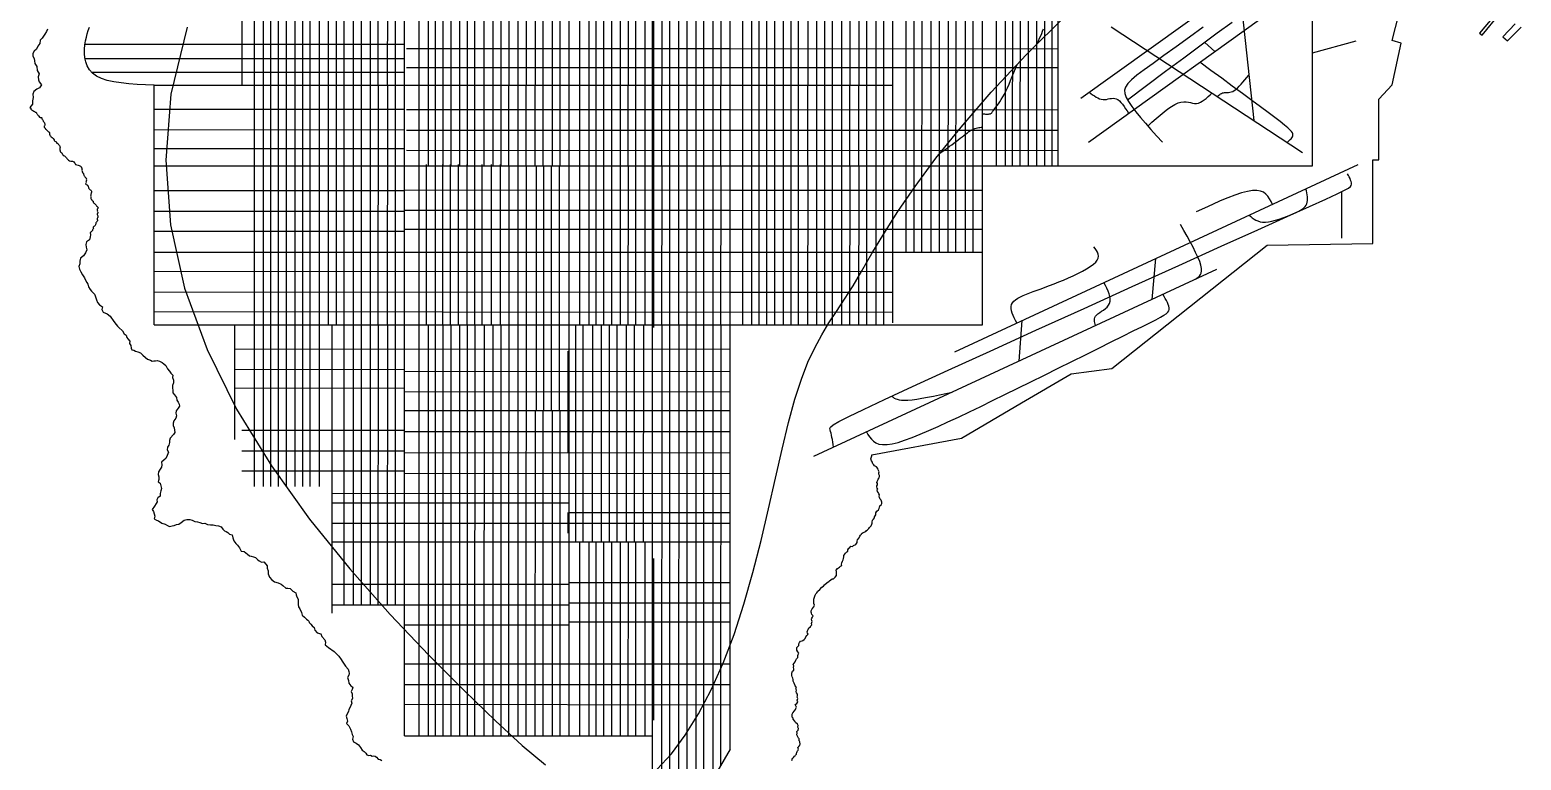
# Model space of a CAD drawing. Extents: x -15455 to 10897, y -24374 to 16165.
# Drawn here: x -9923 to 1920, y -10786 to -4986 of the extents above; entities that cross this region are included whole.
import ezdxf

# ---------------------------------------------------------------- set-up
doc = ezdxf.new("R2010")
doc.units = 0
doc.header["$MEASUREMENT"] = 0
for name, color, linetype in [('AIRPORT', 7, 'CONTINUOUS'), ('COASTLINE', 7, 'CONTINUOUS'), ('HIGHWAY', 7, 'CONTINUOUS'), ('STREETS-SPRAWL-12M', 7, 'CONTINUOUS'), ('STREETS-SPRAWL-20M', 7, 'CONTINUOUS')]:
    doc.layers.add(name, color=color, linetype=linetype)

msp = doc.modelspace()

# ---------------------------------------------------------------- linework, layer by layer
at = {"layer": 'AIRPORT', "color": 251, "linetype": 'CONTINUOUS'}
for p, q in [((-1577, -5529), (127, -4306)), ((-1517, -5879), (187, -4656)), ((-319, -4626), (-204, -5706)), ((-1336, -4961), (183, -5961)), ((-604, -4964), (-714, -5044)), ((-375, -4929), (-493, -5013)), ((-714, -5044), (-819, -5120)), ((-493, -5013), (-622, -5108)), ((-593, -5086), (-512, -5158)), ((-917, -5190), (-1003, -5252)), ((-819, -5120), (-917, -5190)), ((-760, -5210), (-905, -5318)), ((-622, -5108), (-760, -5210)), ((-1075, -5304), (-1131, -5347)), ((-1003, -5252), (-1075, -5304)), ((-905, -5318), (-1054, -5431)), ((-544, -5308), (-632, -5244)), ((-458, -5371), (-544, -5308)), ((-1223, -5440), (-1230, -5466)), ((-1204, -5413), (-1223, -5440)), ((-1054, -5431), (-1205, -5545)), ((-1174, -5382), (-1204, -5413)), ((-1131, -5347), (-1174, -5382)), ((-374, -5433), (-458, -5371)), ((-293, -5491), (-374, -5433)), ((-347, -5459), (-333, -5448)), ((-333, -5448), (-319, -5434)), ((-319, -5434), (-304, -5418)), ((-304, -5418), (-289, -5401)), ((-289, -5401), (-274, -5383)), ((-274, -5383), (-258, -5365)), ((-258, -5365), (-242, -5345)), ((-1511, -5481), (-1497, -5492)), ((-1497, -5492), (-1483, -5502)), ((-1483, -5502), (-1469, -5511)), ((-1469, -5511), (-1455, -5520)), ((-1455, -5520), (-1441, -5527)), ((-1441, -5527), (-1428, -5533)), ((-1428, -5533), (-1414, -5537)), ((-1414, -5537), (-1400, -5540)), ((-1400, -5540), (-1387, -5539)), ((-1387, -5539), (-1373, -5538)), ((-1373, -5538), (-1360, -5535)), ((-1360, -5535), (-1347, -5532)), ((-1347, -5532), (-1334, -5530)), ((-1334, -5530), (-1321, -5529)), ((-1321, -5529), (-1308, -5530)), ((-1308, -5530), (-1296, -5533)), ((-1296, -5533), (-1283, -5540)), ((-1283, -5540), (-1271, -5550)), ((-1271, -5550), (-1258, -5563)), ((-1258, -5563), (-1246, -5577)), ((-1230, -5466), (-1228, -5492)), ((-1228, -5492), (-1217, -5522)), ((-1217, -5522), (-1198, -5556)), ((-1198, -5556), (-1172, -5594)), ((-805, -5566), (-782, -5560)), ((-782, -5560), (-760, -5557)), ((-760, -5557), (-741, -5558)), ((-741, -5558), (-723, -5560)), ((-723, -5560), (-705, -5564)), ((-705, -5564), (-689, -5567)), ((-643, -5567), (-627, -5561)), ((-627, -5561), (-612, -5552)), ((-612, -5552), (-597, -5542)), ((-597, -5542), (-582, -5530)), ((-582, -5530), (-566, -5516)), ((-566, -5516), (-551, -5502)), ((-551, -5502), (-536, -5488)), ((-494, -5515), (-487, -5510)), ((-487, -5510), (-480, -5504)), ((-480, -5504), (-474, -5499)), ((-474, -5499), (-467, -5495)), ((-467, -5495), (-460, -5491)), ((-460, -5491), (-452, -5487)), ((-452, -5487), (-445, -5485)), ((-445, -5485), (-437, -5483)), ((-437, -5483), (-429, -5483)), ((-429, -5483), (-421, -5483)), ((-421, -5483), (-412, -5483)), ((-412, -5483), (-403, -5483)), ((-403, -5483), (-393, -5482)), ((-393, -5482), (-382, -5479)), ((-382, -5479), (-371, -5475)), ((-371, -5475), (-359, -5469)), ((-359, -5469), (-347, -5459)), ((-218, -5547), (-293, -5491)), ((-149, -5597), (-218, -5547)), ((-1246, -5577), (-1233, -5594)), ((-1233, -5594), (-1221, -5612)), ((-1221, -5612), (-1209, -5630)), ((-1209, -5630), (-1197, -5649)), ((-1172, -5594), (-1141, -5636)), ((-1141, -5636), (-1104, -5681)), ((-1104, -5681), (-1063, -5728)), ((-979, -5691), (-947, -5663)), ((-947, -5663), (-916, -5637)), ((-916, -5637), (-886, -5614)), ((-886, -5614), (-857, -5594)), ((-857, -5594), (-830, -5578)), ((-830, -5578), (-805, -5566)), ((-689, -5567), (-673, -5570)), ((-673, -5570), (-658, -5570)), ((-658, -5570), (-643, -5567)), ((-88, -5643), (-149, -5597)), ((-36, -5682), (-88, -5643)), ((7, -5715), (-36, -5682)), ((-1063, -5728), (-1020, -5778)), ((-1045, -5750), (-1012, -5720)), ((-1020, -5778), (-975, -5828)), ((-1012, -5720), (-979, -5691)), ((41, -5742), (7, -5715)), ((66, -5763), (41, -5742)), ((84, -5780), (66, -5763)), ((97, -5793), (84, -5780)), ((104, -5804), (97, -5793)), ((-975, -5828), (-928, -5879)), ((61, -5881), (70, -5873)), ((70, -5873), (78, -5866)), ((78, -5866), (86, -5858)), ((86, -5858), (93, -5851)), ((93, -5851), (99, -5843)), ((99, -5843), (103, -5836)), ((103, -5836), (107, -5828)), ((108, -5813), (104, -5804)), ((107, -5828), (108, -5821)), ((108, -5821), (108, -5813)), ((-2577, -7542), (625, -6056)), ((548, -6142), (541, -6129)), ((555, -6154), (548, -6142)), ((561, -6167), (555, -6154)), ((-254, -6269), (-301, -6281)), ((-213, -6262), (-254, -6269)), ((-178, -6261), (-213, -6262)), ((-150, -6266), (-178, -6261)), ((-126, -6276), (-150, -6266)), ((-107, -6291), (-126, -6276)), ((214, -6265), (211, -6248)), ((217, -6281), (214, -6265)), ((460, -6288), (518, -6260)), ((493, -6272), (493, -6641)), ((518, -6260), (550, -6242)), ((550, -6242), (566, -6230)), ((566, -6179), (561, -6167)), ((570, -6190), (566, -6179)), ((566, -6230), (571, -6221)), ((572, -6201), (570, -6190)), ((571, -6221), (573, -6212)), ((573, -6212), (572, -6201)), ((-532, -6372), (-596, -6401)), ((-469, -6345), (-532, -6372)), ((-410, -6320), (-469, -6345)), ((-353, -6299), (-410, -6320)), ((-301, -6281), (-353, -6299)), ((-91, -6308), (-107, -6291)), ((-78, -6328), (-91, -6308)), ((-66, -6350), (-78, -6328)), ((-55, -6372), (-66, -6350)), ((62, -6469), (239, -6389)), ((194, -6400), (204, -6390)), ((204, -6390), (212, -6379)), ((212, -6379), (217, -6368)), ((220, -6297), (217, -6281)), ((217, -6368), (221, -6355)), ((222, -6313), (220, -6297)), ((221, -6355), (223, -6342)), ((223, -6328), (222, -6313)), ((223, -6342), (223, -6328)), ((239, -6389), (370, -6330)), ((370, -6330), (460, -6288)), ((-596, -6401), (-661, -6431)), ((-240, -6458), (-227, -6468)), ((-227, -6468), (-215, -6479)), ((-215, -6479), (-201, -6489)), ((-201, -6489), (-187, -6497)), ((-187, -6497), (-171, -6504)), ((-171, -6574), (62, -6469)), ((-171, -6504), (-153, -6510)), ((-153, -6510), (-134, -6513)), ((-134, -6513), (-111, -6513)), ((-111, -6513), (-86, -6511)), ((-86, -6511), (-59, -6505)), ((-59, -6505), (-31, -6498)), ((-31, -6498), (-2, -6489)), ((-2, -6489), (27, -6480)), ((27, -6480), (56, -6469)), ((56, -6469), (83, -6458)), ((83, -6458), (108, -6447)), ((108, -6447), (130, -6437)), ((130, -6437), (150, -6428)), ((150, -6428), (167, -6418)), ((167, -6418), (182, -6409)), ((182, -6409), (194, -6400)), ((-759, -6579), (-785, -6532)), ((-733, -6625), (-759, -6579)), ((-708, -6670), (-733, -6625)), ((-462, -6705), (-171, -6574)), ((-1463, -6723), (-1473, -6709)), ((-1453, -6738), (-1463, -6723)), ((-1445, -6752), (-1453, -6738)), ((-799, -6858), (-462, -6705)), ((-685, -6713), (-708, -6670)), ((-665, -6754), (-685, -6713)), ((-1531, -6885), (-1502, -6866)), ((-1502, -6866), (-1477, -6848)), ((-1477, -6848), (-1458, -6831)), ((-1458, -6831), (-1446, -6814)), ((-1446, -6814), (-1439, -6798)), ((-1439, -6767), (-1445, -6752)), ((-1437, -6782), (-1439, -6767)), ((-1439, -6798), (-1437, -6782)), ((-1168, -7025), (-799, -6858)), ((-983, -6802), (-1013, -7127)), ((-647, -6791), (-665, -6754)), ((-633, -6825), (-647, -6791)), ((-624, -6855), (-633, -6825)), ((-619, -6880), (-624, -6855)), ((-3698, -8372), (-496, -6887)), ((-1752, -6988), (-1715, -6973)), ((-1715, -6973), (-1676, -6956)), ((-1676, -6956), (-1638, -6939)), ((-1638, -6939), (-1600, -6921)), ((-1600, -6921), (-1564, -6903)), ((-1564, -6903), (-1531, -6885)), ((-667, -6966), (-655, -6959)), ((-655, -6959), (-644, -6951)), ((-644, -6951), (-634, -6942)), ((-634, -6942), (-626, -6930)), ((-626, -6930), (-620, -6917)), ((-620, -6917), (-618, -6900)), ((-618, -6900), (-619, -6880)), ((-2057, -7107), (-2034, -7096)), ((-2034, -7096), (-2009, -7086)), ((-2009, -7086), (-1982, -7075)), ((-1982, -7075), (-1954, -7064)), ((-1954, -7064), (-1924, -7053)), ((-1924, -7053), (-1892, -7042)), ((-1892, -7042), (-1859, -7029)), ((-1859, -7029), (-1825, -7016)), ((-1825, -7016), (-1789, -7003)), ((-1789, -7003), (-1752, -6988)), ((-1551, -7198), (-1168, -7025)), ((-1382, -7016), (-1393, -6993)), ((-1371, -7038), (-1382, -7016)), ((-1361, -7061), (-1371, -7038)), ((-1353, -7082), (-1361, -7061)), ((-1347, -7103), (-1353, -7082)), ((-1344, -7123), (-1347, -7103)), ((-915, -7103), (-925, -7086)), ((-906, -7119), (-915, -7103)), ((-2131, -7183), (-2127, -7168)), ((-2131, -7200), (-2131, -7183)), ((-2128, -7217), (-2131, -7200)), ((-2122, -7235), (-2128, -7217)), ((-2127, -7168), (-2120, -7154)), ((-2120, -7154), (-2109, -7141)), ((-2109, -7141), (-2095, -7129)), ((-2095, -7129), (-2077, -7117)), ((-2077, -7117), (-2057, -7107)), ((-1933, -7371), (-1551, -7198)), ((-1427, -7231), (-1412, -7221)), ((-1412, -7221), (-1396, -7211)), ((-1396, -7211), (-1381, -7199)), ((-1381, -7199), (-1367, -7187)), ((-1367, -7187), (-1356, -7173)), ((-1356, -7173), (-1348, -7158)), ((-1348, -7158), (-1344, -7141)), ((-1344, -7141), (-1344, -7123)), ((-896, -7136), (-906, -7119)), ((-889, -7151), (-896, -7136)), ((-882, -7166), (-889, -7151)), ((-885, -7228), (-878, -7217)), ((-877, -7181), (-882, -7166)), ((-878, -7217), (-875, -7206)), ((-875, -7194), (-877, -7181)), ((-875, -7206), (-875, -7194)), ((-2115, -7254), (-2122, -7235)), ((-2106, -7274), (-2115, -7254)), ((-2096, -7294), (-2106, -7274)), ((-2085, -7314), (-2096, -7294)), ((-2045, -7295), (-2069, -7617)), ((-1469, -7292), (-1468, -7281)), ((-1468, -7302), (-1469, -7292)), ((-1468, -7281), (-1466, -7271)), ((-1466, -7313), (-1468, -7302)), ((-1466, -7271), (-1460, -7261)), ((-1463, -7323), (-1466, -7313)), ((-1459, -7334), (-1463, -7323)), ((-1460, -7261), (-1452, -7251)), ((-1452, -7251), (-1441, -7241)), ((-1441, -7241), (-1427, -7231)), ((-1160, -7377), (-1088, -7341)), ((-1088, -7341), (-1029, -7312)), ((-1029, -7312), (-981, -7288)), ((-981, -7288), (-945, -7268)), ((-945, -7268), (-917, -7253)), ((-917, -7253), (-898, -7240)), ((-898, -7240), (-885, -7228)), ((-2298, -7537), (-1933, -7371)), ((-1335, -7464), (-1243, -7418)), ((-1243, -7418), (-1160, -7377)), ((-2630, -7689), (-2298, -7537)), ((-1648, -7619), (-1539, -7566)), ((-1539, -7566), (-1435, -7514)), ((-1435, -7514), (-1335, -7464)), ((-2913, -7819), (-2630, -7689)), ((-1866, -7728), (-1757, -7674)), ((-1757, -7674), (-1648, -7619)), ((-2077, -7832), (-1973, -7781)), ((-1973, -7781), (-1866, -7728)), ((-3302, -8000), (-3136, -7922)), ((-3136, -7922), (-2913, -7819)), ((-3077, -7897), (-3068, -7903)), ((-3068, -7903), (-3058, -7910)), ((-3058, -7910), (-3047, -7915)), ((-3047, -7915), (-3034, -7920)), ((-3034, -7920), (-3019, -7924)), ((-3019, -7924), (-3000, -7926)), ((-3000, -7926), (-2977, -7927)), ((-2977, -7927), (-2950, -7926)), ((-2950, -7926), (-2917, -7923)), ((-2917, -7923), (-2880, -7918)), ((-2880, -7918), (-2839, -7911)), ((-2839, -7911), (-2795, -7903)), ((-2795, -7903), (-2748, -7894)), ((-2748, -7894), (-2699, -7884)), ((-2699, -7884), (-2649, -7873)), ((-2649, -7873), (-2598, -7862)), ((-2371, -7976), (-2277, -7930)), ((-2277, -7930), (-2179, -7882)), ((-2179, -7882), (-2077, -7832)), ((-3420, -8057), (-3302, -8000)), ((-2549, -8061), (-2462, -8019)), ((-2462, -8019), (-2371, -7976)), ((-3570, -8153), (-3565, -8141)), ((-3567, -8163), (-3570, -8153)), ((-3564, -8175), (-3567, -8163)), ((-3565, -8141), (-3543, -8123)), ((-3543, -8123), (-3498, -8097)), ((-3498, -8097), (-3420, -8057)), ((-2853, -8198), (-2784, -8169)), ((-2784, -8169), (-2710, -8136)), ((-2710, -8136), (-2632, -8100)), ((-2632, -8100), (-2549, -8061)), ((-3560, -8189), (-3564, -8175)), ((-3557, -8205), (-3560, -8189)), ((-3553, -8222), (-3557, -8205)), ((-3550, -8240), (-3553, -8222)), ((-3547, -8260), (-3550, -8240)), ((-3544, -8279), (-3547, -8260)), ((-3541, -8299), (-3544, -8279)), ((-3280, -8178), (-3268, -8199)), ((-3268, -8199), (-3255, -8218)), ((-3255, -8218), (-3240, -8236)), ((-3240, -8236), (-3224, -8252)), ((-3224, -8252), (-3204, -8265)), ((-3204, -8265), (-3180, -8275)), ((-3180, -8275), (-3151, -8279)), ((-3151, -8279), (-3116, -8279)), ((-3116, -8279), (-3075, -8273)), ((-3075, -8273), (-3028, -8262)), ((-3028, -8262), (-2976, -8245)), ((-2976, -8245), (-2917, -8224)), ((-2917, -8224), (-2853, -8198))]:
    msp.add_line(p, q, dxfattribs=at)
at = {"layer": 'COASTLINE', "color": 7, "linetype": 'CONTINUOUS'}
for points in [[(1859, -4689), (1589, -5012), (1610, -5029), (1881, -4697)], [(-3237, -8360), (-2524, -8229), (-2049, -7948), (-1653, -7717), (-1330, -7676), (-98, -6697), (741, -6684), (741, -6017), (791, -6018), (790, -5690), (790, -5537), (895, -5423), (966, -5092), (895, -5071), (977, -4751)], [(1872, -4937), (1775, -5041), (1812, -5072), (1920, -4965)], [(-9783, -4980), (-9791, -5000), (-9805, -5021), (-9825, -5051), (-9841, -5068), (-9844, -5095), (-9859, -5116), (-9869, -5139), (-9888, -5155), (-9898, -5174), (-9898, -5194), (-9889, -5214), (-9886, -5232), (-9884, -5252), (-9867, -5277), (-9864, -5310), (-9850, -5336), (-9858, -5359), (-9855, -5382), (-9849, -5400), (-9831, -5422), (-9845, -5446), (-9867, -5456), (-9891, -5475), (-9898, -5498), (-9896, -5523), (-9903, -5549), (-9903, -5575), (-9923, -5602), (-9916, -5608), (-9915, -5615), (-9910, -5620), (-9905, -5623), (-9898, -5626), (-9891, -5631), (-9885, -5635), (-9880, -5639), (-9876, -5639), (-9873, -5641), (-9870, -5645), (-9869, -5647), (-9868, -5651), (-9865, -5655), (-9862, -5659), (-9860, -5663), (-9857, -5665), (-9854, -5668), (-9852, -5670), (-9850, -5672), (-9850, -5674), (-9849, -5676), (-9848, -5677), (-9846, -5679), (-9844, -5680), (-9840, -5681), (-9838, -5682), (-9835, -5682), (-9833, -5682), (-9830, -5683), (-9828, -5686), (-9827, -5688), (-9827, -5693), (-9823, -5698), (-9821, -5703), (-9817, -5709), (-9816, -5712), (-9813, -5716), (-9809, -5721), (-9807, -5724), (-9807, -5728), (-9805, -5733), (-9805, -5737), (-9803, -5740), (-9805, -5744), (-9806, -5747), (-9809, -5751), (-9810, -5755), (-9809, -5758), (-9808, -5760), (-9807, -5762), (-9804, -5764), (-9803, -5766), (-9802, -5768), (-9800, -5771), (-9796, -5774), (-9791, -5779), (-9787, -5782), (-9782, -5789), (-9777, -5792), (-9776, -5795), (-9773, -5797), (-9770, -5799), (-9768, -5800), (-9768, -5803), (-9768, -5805), (-9767, -5808), (-9768, -5811), (-9767, -5814), (-9767, -5817), (-9765, -5820), (-9764, -5822), (-9763, -5824), (-9762, -5826), (-9759, -5829), (-9757, -5833), (-9755, -5835), (-9754, -5836), (-9752, -5837), (-9749, -5838), (-9747, -5840), (-9745, -5842), (-9740, -5846), (-9736, -5850), (-9734, -5854), (-9731, -5857), (-9730, -5861), (-9731, -5864), (-9724, -5869), (-9717, -5872), (-9715, -5879), (-9709, -5887), (-9704, -5888), (-9699, -5892), (-9694, -5896), (-9692, -5898), (-9688, -5905), (-9684, -5909), (-9684, -5915), (-9682, -5921), (-9685, -5927), (-9686, -5934), (-9686, -5940), (-9682, -5947), (-9681, -5952), (-9676, -5958), (-9670, -5964), (-9666, -5971), (-9661, -5976), (-9657, -5983), (-9647, -5987), (-9637, -5998), (-9633, -6003), (-9629, -6007), (-9625, -6012), (-9616, -6021), (-9607, -6027), (-9598, -6029), (-9591, -6029), (-9583, -6030), (-9574, -6034), (-9569, -6041), (-9562, -6048), (-9559, -6055), (-9549, -6059), (-9539, -6060), (-9531, -6062), (-9520, -6069), (-9517, -6072), (-9514, -6075), (-9514, -6078), (-9511, -6083), (-9511, -6087), (-9510, -6091), (-9510, -6095), (-9508, -6099), (-9509, -6104), (-9507, -6109), (-9506, -6115), (-9508, -6120), (-9502, -6122), (-9498, -6128), (-9496, -6132), (-9493, -6137), (-9493, -6141), (-9491, -6146), (-9490, -6149), (-9487, -6152), (-9482, -6158), (-9478, -6162), (-9474, -6167), (-9475, -6172), (-9473, -6177), (-9473, -6182), (-9475, -6186), (-9476, -6191), (-9478, -6195), (-9476, -6200), (-9478, -6205), (-9480, -6209), (-9475, -6214), (-9468, -6218), (-9465, -6221), (-9461, -6224), (-9460, -6230), (-9458, -6236), (-9457, -6241), (-9455, -6246), (-9451, -6249), (-9449, -6252), (-9445, -6257), (-9439, -6259), (-9436, -6262), (-9433, -6266), (-9433, -6271), (-9432, -6275), (-9434, -6278), (-9436, -6281), (-9437, -6285), (-9438, -6290), (-9438, -6294), (-9438, -6298), (-9438, -6302), (-9440, -6307), (-9439, -6312), (-9439, -6316), (-9439, -6321), (-9439, -6326), (-9436, -6331), (-9431, -6335), (-9430, -6338), (-9427, -6340), (-9425, -6344), (-9421, -6347), (-9421, -6351), (-9420, -6355), (-9417, -6359), (-9411, -6363), (-9408, -6369), (-9401, -6373), (-9398, -6376), (-9396, -6379), (-9393, -6383), (-9393, -6385), (-9389, -6388), (-9385, -6392), (-9382, -6395), (-9381, -6397), (-9382, -6402), (-9383, -6405), (-9387, -6411), (-9388, -6416), (-9386, -6421), (-9387, -6426), (-9385, -6430), (-9382, -6434), (-9381, -6438), (-9383, -6442), (-9387, -6446), (-9387, -6452), (-9385, -6457), (-9383, -6462), (-9382, -6466), (-9384, -6471), (-9384, -6475), (-9385, -6479), (-9387, -6483), (-9388, -6487), (-9388, -6491), (-9386, -6494), (-9385, -6498), (-9386, -6502), (-9389, -6506), (-9390, -6509), (-9393, -6514), (-9398, -6519), (-9399, -6523), (-9400, -6527), (-9401, -6531), (-9402, -6534), (-9403, -6540), (-9409, -6546), (-9414, -6547), (-9419, -6552), (-9420, -6557), (-9418, -6562), (-9421, -6566), (-9422, -6571), (-9424, -6575), (-9426, -6579), (-9428, -6582), (-9430, -6585), (-9432, -6588), (-9436, -6591), (-9439, -6594), (-9443, -6596), (-9442, -6613), (-9444, -6630), (-9450, -6654), (-9472, -6669), (-9479, -6690), (-9476, -6711), (-9471, -6733), (-9482, -6756), (-9497, -6781), (-9521, -6800), (-9526, -6823), (-9527, -6845), (-9534, -6866), (-9529, -6887), (-9517, -6908), (-9504, -6931), (-9490, -6955), (-9480, -6975), (-9470, -6993), (-9463, -7005), (-9457, -7026), (-9443, -7047), (-9434, -7062), (-9410, -7084), (-9405, -7099), (-9399, -7113), (-9394, -7131), (-9385, -7151), (-9369, -7171), (-9347, -7185), (-9351, -7206), (-9341, -7228), (-9308, -7241), (-9285, -7259), (-9256, -7301), (-9238, -7325), (-9226, -7340), (-9215, -7350), (-9186, -7377), (-9175, -7399), (-9157, -7411), (-9152, -7430), (-9146, -7441), (-9130, -7459), (-9131, -7476), (-9122, -7494), (-9117, -7513), (-9113, -7528), (-9097, -7529), (-9083, -7539), (-9066, -7544), (-9045, -7552), (-9025, -7569), (-9004, -7588), (-8989, -7601), (-8965, -7610), (-8952, -7616), (-8938, -7614), (-8924, -7615), (-8911, -7612), (-8893, -7618), (-8871, -7628), (-8859, -7639), (-8843, -7651), (-8831, -7679), (-8814, -7697), (-8802, -7712), (-8788, -7728), (-8789, -7747), (-8782, -7769), (-8781, -7789), (-8791, -7810), (-8790, -7829), (-8788, -7849), (-8787, -7869), (-8774, -7884), (-8759, -7906), (-8756, -7926), (-8746, -7944), (-8736, -7958), (-8735, -7974), (-8745, -7990), (-8761, -8011), (-8763, -8031), (-8759, -8051), (-8764, -8071), (-8780, -8091), (-8784, -8109), (-8785, -8128), (-8776, -8146), (-8775, -8165), (-8771, -8183), (-8783, -8200), (-8809, -8229), (-8815, -8247), (-8815, -8264), (-8818, -8283), (-8830, -8301), (-8832, -8322), (-8822, -8339), (-8832, -8365), (-8844, -8389), (-8855, -8400), (-8877, -8419), (-8874, -8440), (-8878, -8460), (-8889, -8476), (-8902, -8497), (-8904, -8517), (-8898, -8536), (-8898, -8556), (-8904, -8574), (-8887, -8587), (-8883, -8607), (-8877, -8627), (-8882, -8647), (-8889, -8668), (-8888, -8688), (-8907, -8703), (-8915, -8718), (-8911, -8734), (-8919, -8748), (-8933, -8768), (-8952, -8794), (-8940, -8812), (-8936, -8830), (-8930, -8849), (-8935, -8868), (-8918, -8879), (-8901, -8886), (-8874, -8903), (-8848, -8911), (-8831, -8923), (-8813, -8931), (-8793, -8926), (-8776, -8922), (-8757, -8914), (-8741, -8911), (-8720, -8898), (-8698, -8879), (-8676, -8875), (-8653, -8875), (-8635, -8880), (-8612, -8891), (-8591, -8893), (-8573, -8898), (-8552, -8905), (-8534, -8903), (-8513, -8913), (-8489, -8918), (-8468, -8916), (-8446, -8921), (-8426, -8925), (-8404, -8932), (-8389, -8950), (-8376, -8964), (-8363, -8970), (-8351, -8977), (-8337, -8991), (-8316, -8997), (-8312, -9019), (-8304, -9043), (-8287, -9066), (-8274, -9079), (-8257, -9100), (-8246, -9126), (-8221, -9129), (-8195, -9150), (-8179, -9162), (-8166, -9166), (-8148, -9170), (-8131, -9175), (-8114, -9193), (-8102, -9202), (-8083, -9213), (-8066, -9211), (-8048, -9228), (-8037, -9242), (-8038, -9262), (-8031, -9281), (-8029, -9307), (-8021, -9332), (-8001, -9354), (-7981, -9369), (-7951, -9378), (-7928, -9388), (-7914, -9399), (-7889, -9419), (-7873, -9419), (-7856, -9423), (-7835, -9444), (-7810, -9456), (-7808, -9473), (-7803, -9489), (-7792, -9508), (-7793, -9529), (-7791, -9549), (-7789, -9568), (-7779, -9585), (-7765, -9612), (-7761, -9634), (-7743, -9651), (-7726, -9666), (-7714, -9674), (-7708, -9682), (-7706, -9692), (-7691, -9705), (-7682, -9719), (-7665, -9733), (-7660, -9754), (-7640, -9774), (-7613, -9783), (-7605, -9804), (-7579, -9830), (-7574, -9849), (-7578, -9869), (-7552, -9890), (-7506, -9922), (-7482, -9946), (-7468, -9961), (-7451, -9985), (-7443, -9999), (-7416, -10040), (-7394, -10064), (-7389, -10081), (-7388, -10097), (-7389, -10111), (-7401, -10129), (-7392, -10154), (-7389, -10175), (-7374, -10194), (-7358, -10206), (-7363, -10224), (-7371, -10241), (-7364, -10258), (-7364, -10276), (-7361, -10296), (-7370, -10315), (-7366, -10333), (-7373, -10351), (-7380, -10364), (-7389, -10382), (-7393, -10400), (-7403, -10417), (-7410, -10437), (-7406, -10456), (-7401, -10475), (-7407, -10494), (-7391, -10513), (-7385, -10523), (-7377, -10540), (-7368, -10561), (-7363, -10582), (-7355, -10598), (-7361, -10619), (-7352, -10640), (-7331, -10650), (-7313, -10664), (-7298, -10686), (-7283, -10707), (-7268, -10716), (-7255, -10731), (-7246, -10742), (-7230, -10748), (-7218, -10747), (-7205, -10753), (-7193, -10751), (-7180, -10754), (-7169, -10761), (-7156, -10777), (-7141, -10779), (-7127, -10787)], [(-3869, -10791), (-3871, -10784), (-3868, -10777), (-3863, -10771), (-3857, -10763), (-3852, -10754), (-3845, -10750), (-3843, -10745), (-3836, -10738), (-3834, -10730), (-3831, -10724), (-3829, -10718), (-3826, -10712), (-3821, -10706), (-3820, -10699), (-3821, -10693), (-3823, -10686), (-3818, -10680), (-3817, -10674), (-3812, -10671), (-3807, -10665), (-3806, -10659), (-3806, -10653), (-3809, -10647), (-3809, -10641), (-3812, -10635), (-3814, -10631), (-3813, -10624), (-3814, -10617), (-3819, -10611), (-3822, -10606), (-3826, -10595), (-3833, -10584), (-3830, -10571), (-3833, -10558), (-3822, -10547), (-3818, -10535), (-3825, -10523), (-3821, -10510), (-3827, -10499), (-3842, -10487), (-3848, -10477), (-3861, -10461), (-3862, -10453), (-3869, -10445), (-3869, -10438), (-3870, -10431), (-3868, -10421), (-3865, -10410), (-3850, -10394), (-3842, -10384), (-3839, -10375), (-3836, -10364), (-3839, -10353), (-3844, -10344), (-3833, -10336), (-3825, -10322), (-3829, -10309), (-3825, -10296), (-3830, -10285), (-3827, -10274), (-3828, -10262), (-3835, -10250), (-3838, -10239), (-3836, -10229), (-3840, -10218), (-3836, -10208), (-3845, -10196), (-3849, -10187), (-3853, -10174), (-3862, -10157), (-3862, -10146), (-3863, -10135), (-3870, -10123), (-3872, -10114), (-3871, -10104), (-3871, -10095), (-3866, -10080), (-3855, -10071), (-3857, -10060), (-3858, -10049), (-3856, -10037), (-3862, -10026), (-3854, -10016), (-3844, -10004), (-3841, -9992), (-3836, -9981), (-3825, -9969), (-3823, -9955), (-3821, -9946), (-3817, -9935), (-3823, -9926), (-3832, -9913), (-3832, -9902), (-3833, -9890), (-3822, -9879), (-3815, -9874), (-3817, -9863), (-3811, -9851), (-3803, -9841), (-3791, -9839), (-3785, -9834), (-3775, -9828), (-3767, -9820), (-3760, -9807), (-3753, -9795), (-3743, -9786), (-3748, -9777), (-3750, -9767), (-3747, -9758), (-3743, -9748), (-3737, -9736), (-3723, -9726), (-3720, -9718), (-3714, -9710), (-3716, -9701), (-3714, -9693), (-3711, -9684), (-3713, -9676), (-3716, -9666), (-3712, -9658), (-3707, -9649), (-3702, -9639), (-3712, -9630), (-3716, -9619), (-3719, -9609), (-3719, -9600), (-3711, -9583), (-3697, -9569), (-3693, -9555), (-3696, -9541), (-3698, -9524), (-3697, -9507), (-3693, -9490), (-3687, -9476), (-3682, -9465), (-3674, -9456), (-3668, -9450), (-3665, -9443), (-3650, -9430), (-3633, -9412), (-3621, -9404), (-3612, -9393), (-3591, -9374), (-3579, -9366), (-3572, -9361), (-3562, -9353), (-3551, -9345), (-3541, -9345), (-3533, -9337), (-3527, -9332), (-3516, -9318), (-3516, -9305), (-3516, -9291), (-3519, -9278), (-3508, -9264), (-3492, -9252), (-3484, -9244), (-3476, -9240), (-3478, -9229), (-3476, -9218), (-3469, -9205), (-3464, -9195), (-3461, -9183), (-3459, -9171), (-3458, -9160), (-3452, -9150), (-3447, -9143), (-3443, -9138), (-3434, -9131), (-3428, -9125), (-3426, -9116), (-3419, -9103), (-3410, -9097), (-3402, -9087), (-3391, -9088), (-3382, -9081), (-3364, -9072), (-3354, -9058), (-3354, -9047), (-3350, -9036), (-3337, -9020), (-3331, -9006), (-3326, -8998), (-3318, -8992), (-3318, -8987), (-3314, -8983), (-3306, -8977), (-3298, -8976), (-3291, -8972), (-3284, -8971), (-3278, -8961), (-3272, -8956), (-3261, -8947), (-3255, -8939), (-3242, -8925), (-3236, -8912), (-3235, -8904), (-3233, -8895), (-3232, -8881), (-3222, -8871), (-3216, -8862), (-3214, -8853), (-3204, -8837), (-3204, -8822), (-3197, -8808), (-3183, -8798), (-3178, -8786), (-3175, -8776), (-3172, -8766), (-3162, -8757), (-3157, -8747), (-3158, -8738), (-3159, -8730), (-3162, -8720), (-3170, -8712), (-3176, -8701), (-3178, -8690), (-3175, -8679), (-3181, -8671), (-3184, -8663), (-3191, -8651), (-3193, -8642), (-3190, -8633), (-3194, -8625), (-3196, -8615), (-3196, -8607), (-3192, -8598), (-3192, -8589), (-3197, -8581), (-3195, -8572), (-3190, -8562), (-3185, -8555), (-3178, -8544), (-3175, -8533), (-3175, -8524), (-3181, -8514), (-3181, -8505), (-3178, -8496), (-3187, -8481), (-3189, -8470), (-3200, -8455), (-3214, -8447), (-3221, -8441), (-3228, -8433), (-3232, -8425), (-3232, -8418), (-3240, -8409), (-3243, -8400), (-3245, -8392), (-3243, -8385), (-3240, -8376), (-3237, -8369), (-3237, -8360), (-3237, -8360)]]:
    msp.add_lwpolyline(points, dxfattribs=at)
at = {"layer": 'HIGHWAY', "color": 250, "linetype": 'CONTINUOUS'}
for p, q in [((-8674, -4965), (-8802, -5496)), ((-2007, -5181), (-1690, -4866)), ((-1915, -5076), (-1924, -5097)), ((-1907, -5056), (-1915, -5076)), ((-1898, -5037), (-1907, -5056)), ((-1890, -5018), (-1898, -5037)), ((-1883, -4999), (-1890, -5018)), ((-1876, -4981), (-1883, -4999)), ((-2288, -5482), (-2007, -5181)), ((-2121, -5357), (-2108, -5325)), ((-2108, -5325), (-2095, -5293)), ((-2095, -5293), (-2083, -5260)), ((-2172, -5472), (-2159, -5446)), ((-2159, -5446), (-2147, -5417)), ((-2147, -5417), (-2134, -5388)), ((-2134, -5388), (-2121, -5357)), ((-8802, -5496), (-8844, -6020)), ((-2528, -5758), (-2288, -5482)), ((-2231, -5573), (-2220, -5557)), ((-2220, -5557), (-2209, -5539)), ((-2209, -5539), (-2197, -5519)), ((-2197, -5519), (-2184, -5497)), ((-2184, -5497), (-2172, -5472)), ((-2358, -5653), (-2350, -5654)), ((-2350, -5654), (-2341, -5654)), ((-2341, -5654), (-2333, -5655)), ((-2333, -5655), (-2324, -5655)), ((-2324, -5655), (-2317, -5655)), ((-2317, -5655), (-2310, -5655)), ((-2310, -5655), (-2304, -5654)), ((-2304, -5654), (-2299, -5653)), ((-2299, -5653), (-2294, -5652)), ((-2294, -5652), (-2291, -5650)), ((-2291, -5650), (-2287, -5647)), ((-2287, -5647), (-2284, -5644)), ((-2284, -5644), (-2281, -5639)), ((-2281, -5639), (-2277, -5634)), ((-2277, -5634), (-2272, -5628)), ((-2272, -5628), (-2267, -5620)), ((-2267, -5620), (-2260, -5610)), ((-2260, -5610), (-2251, -5600)), ((-2251, -5600), (-2242, -5587)), ((-2242, -5587), (-2231, -5573)), ((-2728, -6006), (-2528, -5758)), ((-2478, -5803), (-2466, -5794)), ((-2466, -5794), (-2453, -5786)), ((-2453, -5786), (-2442, -5780)), ((-2442, -5780), (-2430, -5774)), ((-2430, -5774), (-2419, -5770)), ((-2419, -5770), (-2409, -5767)), ((-2409, -5767), (-2398, -5764)), ((-2398, -5764), (-2388, -5762)), ((-2388, -5762), (-2378, -5761)), ((-2378, -5761), (-2368, -5760)), ((-2368, -5760), (-2358, -5759)), ((-2639, -5925), (-2620, -5911)), ((-2620, -5911), (-2602, -5898)), ((-2602, -5898), (-2584, -5885)), ((-2584, -5885), (-2567, -5872)), ((-2567, -5872), (-2551, -5859)), ((-2551, -5859), (-2535, -5847)), ((-2535, -5847), (-2520, -5835)), ((-2520, -5835), (-2505, -5824)), ((-2505, -5824), (-2491, -5813)), ((-2491, -5813), (-2478, -5803)), ((-8844, -6020), (-8806, -6534)), ((-2893, -6229), (-2728, -6006)), ((-2696, -5966), (-2677, -5952)), ((-2677, -5952), (-2658, -5939)), ((-2658, -5939), (-2639, -5925)), ((-3030, -6428), (-2893, -6229)), ((-3142, -6605), (-3030, -6428)), ((-8806, -6534), (-8694, -7037)), ((-3236, -6761), (-3142, -6605)), ((-3316, -6899), (-3236, -6761)), ((-3386, -7019), (-3316, -6899)), ((-8694, -7037), (-8515, -7525)), ((-3453, -7125), (-3386, -7019)), ((-3577, -7314), (-3516, -7222)), ((-3516, -7222), (-3453, -7125)), ((-3634, -7409), (-3577, -7314)), ((-3690, -7510), (-3634, -7409)), ((-8515, -7525), (-8281, -7997)), ((-3744, -7625), (-3690, -7510)), ((-3796, -7759), (-3744, -7625)), ((-3847, -7918), (-3796, -7759)), ((-3898, -8104), (-3847, -7918)), ((-8281, -7997), (-8005, -8447)), ((-3949, -8316), (-3898, -8104)), ((-4001, -8546), (-3949, -8316)), ((-8005, -8447), (-7701, -8871)), ((-4057, -8790), (-4001, -8546)), ((-7701, -8871), (-7382, -9266)), ((-4116, -9042), (-4057, -8790)), ((-4181, -9296), (-4116, -9042)), ((-7382, -9266), (-7062, -9628)), ((-4252, -9546), (-4181, -9296)), ((-4330, -9788), (-4252, -9546)), ((-7062, -9628), (-6754, -9952)), ((-4417, -10015), (-4330, -9788)), ((-6754, -9952), (-6471, -10235)), ((-4512, -10226), (-4417, -10015)), ((-6471, -10235), (-6225, -10474)), ((-4613, -10418), (-4512, -10226)), ((-4719, -10588), (-4613, -10418)), ((-6225, -10474), (-6012, -10669)), ((-4828, -10736), (-4719, -10588)), ((-6012, -10669), (-5828, -10822)), ((-4941, -10857), (-4828, -10736))]:
    msp.add_line(p, q, dxfattribs=at)
at = {"layer": 'STREETS-SPRAWL-12M', "color": 253, "linetype": 'CONTINUOUS'}
for p, q in [((-2966, -2559), (-2967, -6752)), ((-2901, -2584), (-2903, -6752)), ((-2840, -2608), (-2841, -6752)), ((-2767, -2636), (-2768, -6752)), ((-2702, -2662), (-2703, -6752)), ((-2631, -2689), (-2632, -6752)), ((-2569, -2713), (-2571, -6752)), ((-2495, -2742), (-2496, -6752)), ((-2433, -2767), (-2434, -6752)), ((-2249, -2795), (-2250, -6066)), ((-2177, -2795), (-2178, -6066)), ((-2120, -2795), (-2121, -6066)), ((-2059, -2795), (-2060, -6066)), ((-1995, -2795), (-1996, -6066)), ((-1927, -2795), (-1928, -6066)), ((-1865, -2795), (-1866, -6066)), ((-1807, -2795), (-1808, -6066)), ((-7219, -3002), (-7220, -5425)), ((-7158, -3002), (-7159, -5425)), ((-7083, -3002), (-7084, -5425)), ((-7021, -3002), (-7022, -5425)), ((-7290, -3166), (-7291, -5425)), ((-7554, -3325), (-7555, -5425)), ((-7490, -3325), (-7491, -5425)), ((-7429, -3325), (-7429, -5425)), ((-7356, -3325), (-7356, -5425)), ((-7624, -3477), (-7625, -5425)), ((-6833, -3477), (-6834, -7328)), ((-6760, -3477), (-6761, -6066)), ((-6703, -3477), (-6704, -6066)), ((-6643, -3477), (-6644, -6066)), ((-6579, -3477), (-6580, -6066)), ((-6510, -3477), (-6511, -6066)), ((-6449, -3477), (-6449, -6066)), ((-6390, -3477), (-6391, -6066)), ((-6316, -3477), (-6317, -6066)), ((-6246, -3477), (-6247, -6066)), ((-7757, -3669), (-7758, -5425)), ((-7699, -3669), (-7700, -5425)), ((-7952, -3830), (-7952, -5425)), ((-7888, -3830), (-7888, -5425)), ((-7819, -3830), (-7819, -5425)), ((-8069, -3979), (-8070, -5425)), ((-8012, -3979), (-8013, -5425)), ((-8142, -4314), (-8142, -5425)), ((-6182, -4782), (-6182, -6066)), ((-6120, -4782), (-6121, -6066)), ((-6047, -4782), (-6048, -6066)), ((-5982, -4782), (-5983, -6066)), ((-5911, -4782), (-5912, -6066)), ((-5850, -4782), (-5850, -6066)), ((-5775, -4782), (-5775, -6066)), ((-5713, -4782), (-5713, -6066)), ((-5557, -4782), (-5557, -6066)), ((-5484, -4782), (-5484, -6066)), ((-5427, -4782), (-5427, -6066)), ((-5367, -4782), (-5367, -6066)), ((-5303, -4782), (-5303, -6066)), ((-5234, -4782), (-5234, -6066)), ((-5172, -4782), (-5173, -6066)), ((-5114, -4782), (-5114, -6066)), ((-5039, -4782), (-5040, -6066)), ((-4969, -4782), (-4970, -6066)), ((-4905, -4782), (-4906, -6066)), ((-4844, -4782), (-4844, -6066)), ((-4771, -4782), (-4771, -6066)), ((-4706, -4782), (-4706, -6066)), ((-4634, -4782), (-4635, -6066)), ((-4573, -4782), (-4574, -6066)), ((-4498, -4782), (-4499, -6066)), ((-4436, -4782), (-4437, -6066)), ((-4263, -4782), (-4264, -6066)), ((-4191, -4782), (-4191, -6066)), ((-4134, -4782), (-4134, -6066)), ((-4074, -4782), (-4074, -6066)), ((-4009, -4782), (-4010, -6066)), ((-3941, -4782), (-3941, -6066)), ((-3879, -4782), (-3880, -6066)), ((-3821, -4782), (-3821, -6066)), ((-3746, -4782), (-3747, -6066)), ((-3676, -4782), (-3677, -6066)), ((-3612, -4782), (-3612, -6066)), ((-3551, -4782), (-3551, -6066)), ((-3477, -4782), (-3478, -6066)), ((-3412, -4782), (-3413, -6066)), ((-3341, -4782), (-3342, -6066)), ((-3280, -4782), (-3280, -6066)), ((-3205, -4782), (-3205, -6066)), ((-3143, -4782), (-3143, -6066)), ((264, -5168), (609, -5073)), ((-6947, -5102), (-9484, -5102)), ((-6932, -5135), (-5639, -5135)), ((-5655, -5135), (-4362, -5135)), ((-4362, -5135), (-1756, -5136)), ((-6947, -5216), (-9484, -5216)), ((-6947, -5326), (-9431, -5326)), ((-6932, -5284), (-5639, -5284)), ((-5655, -5284), (-4362, -5284)), ((-4362, -5284), (-1756, -5285)), ((-8142, -5425), (-8142, -7328)), ((-8069, -5425), (-8069, -7328)), ((-8012, -5425), (-8013, -7328)), ((-7952, -5425), (-7952, -7328)), ((-7888, -5425), (-7888, -7328)), ((-7819, -5425), (-7819, -7328)), ((-7757, -5425), (-7758, -7328)), ((-7699, -5425), (-7700, -7328)), ((-7624, -5425), (-7625, -7328)), ((-7554, -5425), (-7555, -7328)), ((-7490, -5425), (-7491, -7328)), ((-7429, -5425), (-7429, -7328)), ((-7356, -5425), (-7356, -7328)), ((-7291, -5425), (-7291, -7328)), ((-7219, -5425), (-7220, -7328)), ((-7158, -5425), (-7159, -7328)), ((-7083, -5425), (-7084, -7328)), ((-7021, -5425), (-7022, -7328)), ((-8935, -5617), (-6947, -5617)), ((-6932, -5619), (-5639, -5619)), ((-5655, -5619), (-4362, -5619)), ((-4362, -5619), (-1756, -5620)), ((-8935, -5778), (-6947, -5779)), ((-6932, -5783), (-5639, -5784)), ((-5655, -5783), (-4362, -5784)), ((-4362, -5783), (-1756, -5784)), ((-8935, -5927), (-6947, -5928)), ((-6932, -5941), (-5639, -5943)), ((-5655, -5941), (-4362, -5943)), ((-4362, -5941), (-1756, -5944)), ((-6776, -6056), (-6776, -7328)), ((-6703, -6056), (-6704, -7328)), ((-6646, -6056), (-6647, -7328)), ((-6586, -6056), (-6586, -7328)), ((-6522, -6056), (-6522, -7328)), ((-6453, -6056), (-6453, -7328)), ((-6392, -6056), (-6392, -7328)), ((-6333, -6056), (-6334, -7328)), ((-6259, -6056), (-6259, -7328)), ((-6189, -6056), (-6189, -7328)), ((-6120, -6066), (-6121, -10593)), ((-6047, -6066), (-6048, -10593)), ((-5982, -6066), (-5983, -10593)), ((-5901, -6066), (-5901, -8008)), ((-5844, -6066), (-5844, -8008)), ((-5783, -6066), (-5784, -8008)), ((-5719, -6066), (-5720, -8008)), ((-5557, -6066), (-5557, -7328)), ((-5484, -6066), (-5484, -7328)), ((-5427, -6066), (-5427, -7328)), ((-5367, -6066), (-5367, -7328)), ((-5303, -6066), (-5303, -7328)), ((-5234, -6066), (-5234, -7328)), ((-5172, -6066), (-5173, -7328)), ((-5114, -6066), (-5114, -7328)), ((-5039, -6066), (-5040, -7328)), ((-4969, -6066), (-4970, -7350)), ((-4905, -6066), (-4906, -7328)), ((-4844, -6066), (-4844, -7328)), ((-4771, -6066), (-4771, -7328)), ((-4706, -6066), (-4706, -7328)), ((-4634, -6066), (-4635, -7328)), ((-4573, -6066), (-4574, -7328)), ((-4498, -6066), (-4499, -7328)), ((-4436, -6066), (-4437, -7328)), ((-4263, -6066), (-4264, -7328)), ((-4191, -6066), (-4191, -7328)), ((-4134, -6066), (-4134, -7328)), ((-4074, -6066), (-4074, -7328)), ((-4009, -6066), (-4010, -7328)), ((-3941, -6066), (-3941, -7328)), ((-3879, -6066), (-3880, -7328)), ((-3821, -6066), (-3821, -7328)), ((-3746, -6066), (-3747, -7328)), ((-3676, -6066), (-3677, -7328)), ((-3612, -6066), (-3612, -7328)), ((-3551, -6066), (-3551, -7328)), ((-3477, -6066), (-3478, -7328)), ((-3412, -6066), (-3413, -7328)), ((-3341, -6066), (-3342, -7328)), ((-3280, -6066), (-3280, -7328)), ((-3205, -6066), (-3205, -7328)), ((-3143, -6066), (-3143, -7328)), ((-8935, -6262), (-6947, -6263)), ((-6947, -6257), (-4362, -6258)), ((-4362, -6258), (-2358, -6258)), ((-8935, -6427), (-6947, -6427)), ((-6947, -6419), (-4362, -6419)), ((-4362, -6419), (-2358, -6420)), ((-8935, -6584), (-6947, -6586)), ((-6947, -6568), (-4362, -6569)), ((-4362, -6568), (-2358, -6569)), ((-8935, -6752), (-2358, -6752)), ((-8935, -6902), (-4362, -6904)), ((-4362, -6903), (-3069, -6904)), ((-8935, -7067), (-4362, -7068)), ((-4362, -7068), (-3069, -7068)), ((-8935, -7222), (-4362, -7227)), ((-8142, -7328), (-8142, -8612)), ((-8069, -7328), (-8069, -8612)), ((-8012, -7328), (-8012, -8612)), ((-7952, -7328), (-7952, -8612)), ((-7888, -7328), (-7888, -8612)), ((-7819, -7328), (-7819, -8612)), ((-7757, -7328), (-7758, -8612)), ((-7699, -7328), (-7699, -8612)), ((-7624, -7328), (-7625, -8612)), ((-7429, -7328), (-7429, -9552)), ((-7356, -7328), (-7356, -9552)), ((-7291, -7328), (-7291, -9552)), ((-7219, -7328), (-7220, -9552)), ((-7158, -7328), (-7159, -9552)), ((-7083, -7328), (-7084, -9552)), ((-7021, -7328), (-7022, -9552)), ((-6833, -7328), (-6834, -10593)), ((-6760, -7328), (-6761, -10593)), ((-6703, -7328), (-6704, -10593)), ((-6643, -7328), (-6644, -10593)), ((-6579, -7328), (-6580, -10593)), ((-6510, -7328), (-6511, -10593)), ((-6449, -7328), (-6450, -10593)), ((-6390, -7328), (-6391, -10593)), ((-6316, -7328), (-6317, -10593)), ((-6246, -7328), (-6247, -10593)), ((-6182, -7328), (-6183, -10593)), ((-5589, -7328), (-5590, -9053)), ((-5531, -7328), (-5532, -9053)), ((-5456, -7328), (-5457, -9053)), ((-5386, -7328), (-5387, -9053)), ((-5322, -7328), (-5323, -9053)), ((-5261, -7328), (-5261, -9053)), ((-5188, -7328), (-5188, -9053)), ((-5123, -7328), (-5123, -9053)), ((-5051, -7328), (-5052, -9053)), ((-4905, -7328), (-4906, -11638)), ((-4843, -7328), (-4844, -11531)), ((-4770, -7328), (-4771, -11405)), ((-4705, -7328), (-4706, -11293)), ((-4634, -7328), (-4635, -11170)), ((-4573, -7328), (-4574, -11064)), ((-4498, -7328), (-4499, -10935)), ((-4436, -7328), (-4437, -10828)), ((-4362, -7226), (-3069, -7227)), ((-8294, -7520), (-4362, -7521)), ((-5651, -7539), (-5651, -8343)), ((-8294, -7681), (-6947, -7682)), ((-6947, -7697), (-4362, -7698)), ((-8294, -7830), (-6947, -7831)), ((-6947, -7859), (-4362, -7860)), ((-6947, -8008), (-4362, -8009)), ((-5911, -8008), (-5912, -10593)), ((-5850, -8008), (-5850, -10593)), ((-5775, -8008), (-5776, -10593)), ((-5713, -8008), (-5714, -10593)), ((-8240, -8165), (-6947, -8166)), ((-6947, -8176), (-4362, -8176)), ((-8240, -8330), (-6947, -8330)), ((-6947, -8343), (-4362, -8344)), ((-8240, -8488), (-6947, -8489)), ((-6947, -8507), (-4362, -8508)), ((-7521, -8664), (-4362, -8667)), ((-7521, -8742), (-5639, -8742)), ((-5651, -8818), (-5651, -8983)), ((-5639, -8818), (-4362, -8819)), ((-7521, -8903), (-4362, -8904)), ((-7521, -9052), (-4362, -9053)), ((-5557, -9053), (-5557, -10593)), ((-5484, -9053), (-5484, -10593)), ((-5427, -9053), (-5427, -10593)), ((-5367, -9053), (-5367, -10593)), ((-5303, -9053), (-5303, -10593)), ((-5234, -9053), (-5234, -10593)), ((-5172, -9053), (-5173, -10593)), ((-5114, -9053), (-5114, -10593)), ((-5039, -9053), (-5040, -10593)), ((-4969, -9184), (-4970, -10468)), ((-7521, -9387), (-5639, -9388)), ((-5639, -9375), (-4362, -9376)), ((-7521, -9552), (-5639, -9552)), ((-5639, -9537), (-4362, -9537)), ((-6947, -9710), (-5639, -9711)), ((-5639, -9686), (-4362, -9686)), ((-6947, -10021), (-4362, -10021)), ((-6947, -10185), (-4362, -10186)), ((-6947, -10342), (-4362, -10345))]:
    msp.add_line(p, q, dxfattribs=at)
at = {"layer": 'STREETS-SPRAWL-20M', "color": 252, "linetype": 'CONTINUOUS'}
for p, q in [((264, -6066), (264, 6105)), ((-2358, -7328), (-2358, 4879)), ((-4362, -10699), (-4362, 2014)), ((-4977, -11760), (-4977, 1569)), ((-5639, -10593), (-5639, 1371)), ((-6947, -10593), (-6947, 917)), ((-1756, -6066), (-1756, -2795)), ((-8236, -5425), (-8236, -4195)), ((-3069, -7312), (-3069, -4782)), ((-9459, -4990), (-9450, -4964)), ((-9485, -5106), (-9480, -5074)), ((-9480, -5074), (-9474, -5045)), ((-9474, -5045), (-9467, -5017)), ((-9467, -5017), (-9459, -4990)), ((-9488, -5139), (-9485, -5106)), ((-9488, -5173), (-9488, -5139)), ((-9486, -5207), (-9488, -5173)), ((-9479, -5241), (-9486, -5207)), ((-9467, -5273), (-9479, -5241)), ((-9450, -5304), (-9467, -5273)), ((-9426, -5331), (-9450, -5304)), ((-9394, -5354), (-9426, -5331)), ((-9355, -5373), (-9394, -5354)), ((-9308, -5388), (-9355, -5373)), ((-9256, -5400), (-9308, -5388)), ((-9198, -5408), (-9256, -5400)), ((-9136, -5415), (-9198, -5408)), ((-9071, -5419), (-9136, -5415)), ((-9004, -5422), (-9071, -5419)), ((-8935, -5425), (-9004, -5422)), ((-8935, -5425), (-3069, -5425)), ((-8935, -7328), (-8935, -5425)), ((-8935, -6066), (264, -6066)), ((-8935, -7328), (-2358, -7328)), ((-8294, -8239), (-8294, -7328)), ((-7521, -9618), (-7521, -7328)), ((-6947, -10593), (-4977, -10593)), ((-4362, -10699), (-4977, -11760))]:
    msp.add_line(p, q, dxfattribs=at)

doc.saveas('drawing.dxf')
